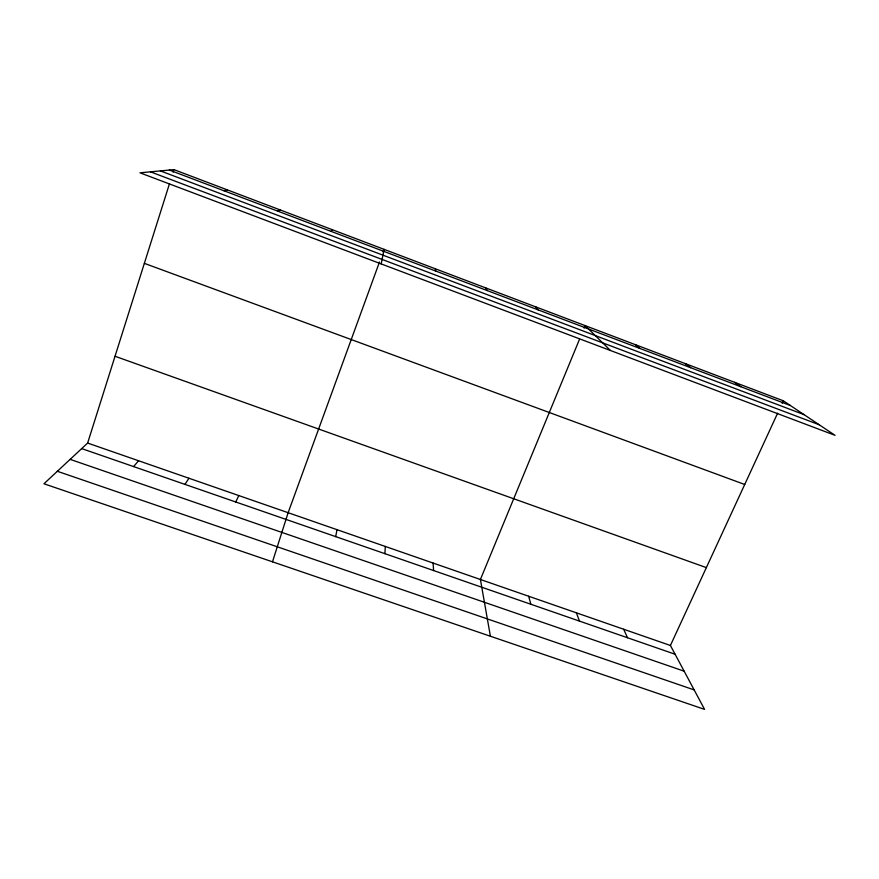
<?xml version="1.0" encoding="UTF-8"?>
<svg xmlns="http://www.w3.org/2000/svg" width="879" height="879" viewBox="0 0 879 879"><rect width="100%" height="100%" fill="white"/><g stroke="black" fill="none" stroke-linecap="round" stroke-linejoin="round"><path stroke-width="1.32" d="M384.925 553.682L385.277 546.441M335.723 536.64L336.965 529.663M381.189 263.92L384.101 249.35L383.178 251.877M87.636 443.06L670.413 645.483L704.562 709.375L43.95 483.769L87.636 443.06L169.493 183.689M173.13 172.185L173.943 169.625L783.343 400.813L835.05 435.336L140.003 172.822L173.943 169.625M272.49 561.813L288.136 512.699L379.497 261.997M579.459 339.404L480.406 579.481L490.405 636.231M584.106 328.131L585.139 325.615L610.433 350.501M670.413 645.483L777.607 413.229M782.189 403.296L783.343 400.813M235.748 501.986L238.802 495.569M184.953 484.384L188.952 478.253M133.597 466.584L138.563 460.75M331.031 231.353L332.438 229.749M277.753 211.158L280.192 209.938M223.859 190.721L227.364 189.897M70.133 459.365L684.159 671.193M57.344 471.287L694.157 689.905M81.692 448.598L675.094 654.24M115.028 356.259L706.353 567.614M144.354 263.359L744.722 484.483M160.417 170.9L804.065 414.646M150.463 171.834L819.206 424.755M169.35 170.054L790.386 405.516M734.602 382.321L740.777 386.705M685.334 363.631L690.619 367.686M635.517 344.733L639.89 348.458M535.707 306.87L538.212 309.902M485.724 287.905L487.285 290.597M623.65 629.243L627.529 637.758M576.404 612.828L579.47 621.101M528.664 596.248L530.883 604.269M435.193 268.732L435.786 271.073M433.083 563.043L433.6 570.559"/></g></svg>
